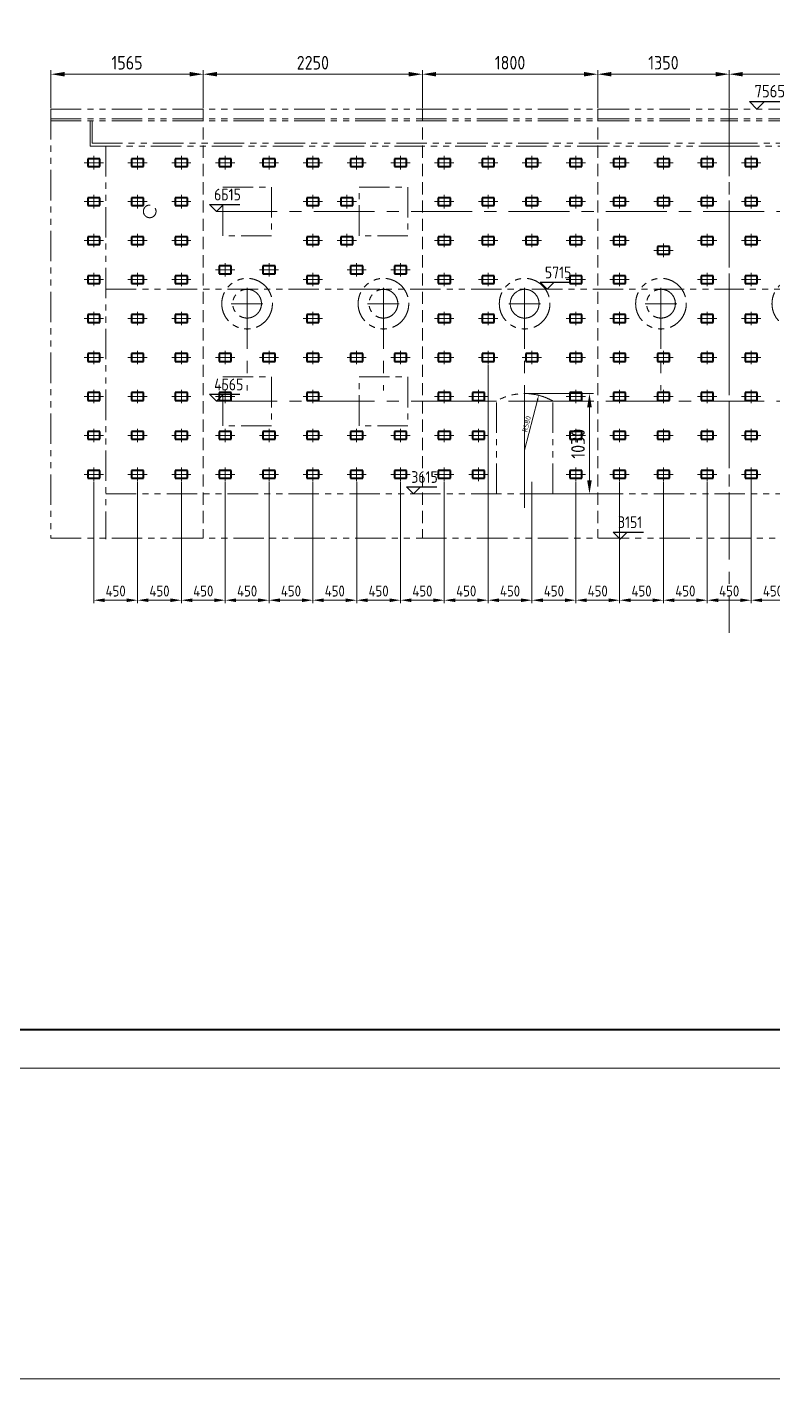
# Model space of a CAD drawing. Header units: millimetres. Extents: x 52110 to 400893, y -153728 to 31997.
# Drawn here: x 252657 to 260317, y -58572 to -44693 of the extents above; entities that cross this region are included whole.
import ezdxf

# ---------------------------------------------------------------- set-up
doc = ezdxf.new("R2010")
doc.units = ezdxf.units.MM
doc.header["$LTSCALE"] = 500
for name, pattern in [('CENTER', [2, 1.25, -0.25, 0.25, -0.25]), ('DASHED2', [0.375, 0.25, -0.125]), ('PHANTOM2', [1.25, 0.625, -0.125, 0.125, -0.125, 0.125, -0.125])]:
    doc.linetypes.add(name, pattern=pattern)
for name, color, linetype, lineweight in [('2D', 4, 'PHANTOM2', 20), ('BIAOZHU', 3, 'Continuous', 25), ('SHI', 7, 'Continuous', 40), ('WEN', 3, 'Continuous', 20), ('XI', 2, 'Continuous', 20), ('XU', 6, 'DASHED2', 20), ('ZHONG', 1, 'CENTER', 20)]:
    doc.layers.add(name, color=color, linetype=linetype, lineweight=lineweight)
doc.styles.add('GB', font='gbenor.shx', dxfattribs={"bigfont": 'gbcbig.shx'})
doc.dimstyles.new('ISO-25$0', dxfattribs={"dimscale": 40, "dimtxt": 3.5, "dimasz": 3.5, "dimexe": 1, "dimexo": 0.2, "dimgap": 1.2, "dimtad": 1, "dimtoh": 1, "dimdec": 1, "dimzin": 9, "dimdsep": 46, "dimtxsty": 'GB', "dimcen": 0, "dimclrd": 3, "dimclre": 3, "dimclrt": 256, "dimadec": 0, "dimazin": 2, "dimtfac": 1, "dimtdec": 1, "dimtix": 1, "dimtmove": 0, "dimatfit": 3, "dimldrblk": 'DOTSMALL', "dimfxl": 0, "dimlwd": -1, "dimlwe": 20, "dimarcsym": 0})
doc.dimstyles.new('ISO-25$4', dxfattribs={"dimscale": 15, "dimtxt": 3.5, "dimasz": 3.5, "dimexe": 1.8, "dimexo": 1.25, "dimgap": 1.3, "dimtad": 1, "dimtoh": 1, "dimdsep": 46, "dimtxsty": 'GB', "dimcen": 0, "dimclrd": 3, "dimclre": 3, "dimclrt": 256, "dimazin": 0, "dimtfac": 1, "dimtix": 1, "dimtmove": 0, "dimatfit": 2, "dimldrblk": 'DOTSMALL', "dimfxl": 0, "dimlwd": 20, "dimlwe": 20, "dimarcsym": 0})

# ---------------------------------------------------------------- blocks, each defined once
blk = doc.blocks.new('正标高')
at = {"layer": 'BIAOZHU'}
for p, q in [((-2.4, 2.4), (8, 2.4)), ((-2.4, 2.4), (0, 0)), ((2.4, 2.4), (0, 0))]:
    blk.add_line(p, q, dxfattribs=at)
at = {"layer": 'BIAOZHU', "style": 'GB', "flags": 10}
blk.add_attdef('+', (-3.12, 3.76), '', height=4, dxfattribs=at)
at = {"layer": 'BIAOZHU', "style": 'GB'}
blk.add_attdef('1000', (-0.7624, 3.76), '', height=4, dxfattribs=at)
blk = doc.blocks.new('A$C0CDA23A7')
at = {"layer": '2D'}
for radius in [260, 148]:
    blk.add_circle((260, 260), radius, dxfattribs=at)
blk = doc.blocks.new('*D1078')
at = {"layer": 'Defpoints', "color": 0}
for p in [(5009, 2440), (4865, 1878)]:
    blk.add_point(p, dxfattribs=at)
at = {"layer": 'WEN', "color": 3, "linetype": 'ByBlock', "lineweight": 20}
blk.add_line((4865, 1878), (4996, 2389), dxfattribs=at)
at = {"layer": 'WEN', "color": 3}
blk.add_solid([(4988, 2391), (5005, 2387), (5009, 2440)], dxfattribs=at)
at = {"layer": 'WEN', "insert": (4886, 2145), "char_height": 52.5, "attachment_point": 5, "rotation": 75.606, "style": 'GB'}
blk.add_mtext('R580', dxfattribs=at)
blk = doc.blocks.new('_DotSmall')
at = {"color": 0, "linetype": 'ByBlock', "const_width": 0.5}
blk.add_lwpolyline([(-0.0625, 0, 1), (0.0625, 0, 1)], format="xyb", close=True, dxfattribs=at)
blk = doc.blocks.new('*D1079')
at = {"layer": 'Defpoints', "color": 0}
for p in [(4865, 2458), (4865, 1428), (5531, 1428)]:
    blk.add_point(p, dxfattribs=at)
at = {"layer": 'WEN', "color": 3, "linetype": 'ByBlock', "lineweight": 20}
for p, q in [((4873, 2458), (5571, 2458)), ((4873, 1428), (5571, 1428))]:
    blk.add_line(p, q, dxfattribs=at)
at = {"layer": 'WEN', "color": 3, "linetype": 'ByBlock'}
blk.add_line((5531, 2318), (5531, 1568), dxfattribs=at)
at = {"layer": 'WEN', "color": 3}
for points in [[(5507, 2318), (5554, 2318), (5531, 2458)], [(5507, 1568), (5554, 1568), (5531, 1428)]]:
    blk.add_solid(points, dxfattribs=at)
at = {"layer": 'WEN', "insert": (5413, 1943), "char_height": 140, "attachment_point": 5, "rotation": 90, "style": 'GB'}
blk.add_mtext('1030', dxfattribs=at)
blk = doc.blocks.new('A$C211F6658')
at = {"layer": 'SHI'}
for p, q in [((-62, 40), (-62, -40)), ((62, 40), (-62, 40)), ((62, -40), (62, 40)), ((-62, -40), (62, -40))]:
    blk.add_line(p, q, dxfattribs=at)
at = {"layer": 'ZHONG'}
for p, q in [((-99, 0), (99, 0)), ((0, 69), (0, -69))]:
    blk.add_line(p, q, dxfattribs=at)
blk = doc.blocks.new('*D838')
at = {"layer": 'Defpoints', "color": 0}
for p in [(253342, -49355), (253792, -49355), (253792, -50577)]:
    blk.add_point(p, dxfattribs=at)
at = {"layer": 'WEN', "color": 3, "linetype": 'ByBlock', "lineweight": 20}
for p, q in [((253342, -49361), (253342, -50609)), ((253792, -49361), (253792, -50609))]:
    blk.add_line(p, q, dxfattribs=at)
at = {"layer": 'WEN', "color": 3, "linetype": 'ByBlock'}
blk.add_line((253454, -50577), (253680, -50577), dxfattribs=at)
at = {"layer": 'WEN', "color": 3}
for points in [[(253454, -50559), (253454, -50596), (253342, -50577)], [(253680, -50559), (253680, -50596), (253792, -50577)]]:
    blk.add_solid(points, dxfattribs=at)
at = {"layer": 'WEN', "insert": (253567, -50483), "char_height": 112, "attachment_point": 5, "style": 'GB'}
blk.add_mtext('450', dxfattribs=at)
blk = doc.blocks.new('*D839')
at = {"layer": 'Defpoints', "color": 0}
for p in [(253792, -49355), (254242, -49355), (254242, -50577)]:
    blk.add_point(p, dxfattribs=at)
at = {"layer": 'WEN', "color": 3, "linetype": 'ByBlock', "lineweight": 20}
for p, q in [((253792, -49361), (253792, -50609)), ((254242, -49361), (254242, -50609))]:
    blk.add_line(p, q, dxfattribs=at)
at = {"layer": 'WEN', "color": 3, "linetype": 'ByBlock'}
blk.add_line((253904, -50577), (254130, -50577), dxfattribs=at)
at = {"layer": 'WEN', "color": 3}
for points in [[(253904, -50559), (253904, -50596), (253792, -50577)], [(254130, -50559), (254130, -50596), (254242, -50577)]]:
    blk.add_solid(points, dxfattribs=at)
at = {"layer": 'WEN', "insert": (254017, -50483), "char_height": 112, "attachment_point": 5, "style": 'GB'}
blk.add_mtext('450', dxfattribs=at)
blk = doc.blocks.new('*D840')
at = {"layer": 'Defpoints', "color": 0}
for p in [(254242, -49355), (254692, -49355), (254692, -50577)]:
    blk.add_point(p, dxfattribs=at)
at = {"layer": 'WEN', "color": 3, "linetype": 'ByBlock', "lineweight": 20}
for p, q in [((254242, -49361), (254242, -50609)), ((254692, -49361), (254692, -50609))]:
    blk.add_line(p, q, dxfattribs=at)
at = {"layer": 'WEN', "color": 3, "linetype": 'ByBlock'}
blk.add_line((254354, -50577), (254580, -50577), dxfattribs=at)
at = {"layer": 'WEN', "color": 3}
for points in [[(254354, -50559), (254354, -50596), (254242, -50577)], [(254580, -50559), (254580, -50596), (254692, -50577)]]:
    blk.add_solid(points, dxfattribs=at)
at = {"layer": 'WEN', "insert": (254467, -50483), "char_height": 112, "attachment_point": 5, "style": 'GB'}
blk.add_mtext('450', dxfattribs=at)
blk = doc.blocks.new('*D841')
at = {"layer": 'Defpoints', "color": 0}
for p in [(254692, -49355), (255142, -49355), (255142, -50577)]:
    blk.add_point(p, dxfattribs=at)
at = {"layer": 'WEN', "color": 3, "linetype": 'ByBlock', "lineweight": 20}
for p, q in [((254692, -49361), (254692, -50609)), ((255142, -49361), (255142, -50609))]:
    blk.add_line(p, q, dxfattribs=at)
at = {"layer": 'WEN', "color": 3, "linetype": 'ByBlock'}
blk.add_line((254804, -50577), (255030, -50577), dxfattribs=at)
at = {"layer": 'WEN', "color": 3}
for points in [[(254804, -50559), (254804, -50596), (254692, -50577)], [(255030, -50559), (255030, -50596), (255142, -50577)]]:
    blk.add_solid(points, dxfattribs=at)
at = {"layer": 'WEN', "insert": (254917, -50483), "char_height": 112, "attachment_point": 5, "style": 'GB'}
blk.add_mtext('450', dxfattribs=at)
blk = doc.blocks.new('*D842')
at = {"layer": 'Defpoints', "color": 0}
for p in [(255142, -49355), (255592, -49355), (255592, -50577)]:
    blk.add_point(p, dxfattribs=at)
at = {"layer": 'WEN', "color": 3, "linetype": 'ByBlock', "lineweight": 20}
for p, q in [((255142, -49361), (255142, -50609)), ((255592, -49361), (255592, -50609))]:
    blk.add_line(p, q, dxfattribs=at)
at = {"layer": 'WEN', "color": 3, "linetype": 'ByBlock'}
blk.add_line((255254, -50577), (255480, -50577), dxfattribs=at)
at = {"layer": 'WEN', "color": 3}
for points in [[(255254, -50559), (255254, -50596), (255142, -50577)], [(255480, -50559), (255480, -50596), (255592, -50577)]]:
    blk.add_solid(points, dxfattribs=at)
at = {"layer": 'WEN', "insert": (255367, -50483), "char_height": 112, "attachment_point": 5, "style": 'GB'}
blk.add_mtext('450', dxfattribs=at)
blk = doc.blocks.new('*D843')
at = {"layer": 'Defpoints', "color": 0}
for p in [(255592, -49355), (256042, -49355), (256042, -50577)]:
    blk.add_point(p, dxfattribs=at)
at = {"layer": 'WEN', "color": 3, "linetype": 'ByBlock', "lineweight": 20}
for p, q in [((255592, -49361), (255592, -50609)), ((256042, -49361), (256042, -50609))]:
    blk.add_line(p, q, dxfattribs=at)
at = {"layer": 'WEN', "color": 3, "linetype": 'ByBlock'}
blk.add_line((255704, -50577), (255930, -50577), dxfattribs=at)
at = {"layer": 'WEN', "color": 3}
for points in [[(255704, -50559), (255704, -50596), (255592, -50577)], [(255930, -50559), (255930, -50596), (256042, -50577)]]:
    blk.add_solid(points, dxfattribs=at)
at = {"layer": 'WEN', "insert": (255817, -50483), "char_height": 112, "attachment_point": 5, "style": 'GB'}
blk.add_mtext('450', dxfattribs=at)
blk = doc.blocks.new('*D844')
at = {"layer": 'Defpoints', "color": 0}
for p in [(256042, -49355), (256492, -49355), (256492, -50577)]:
    blk.add_point(p, dxfattribs=at)
at = {"layer": 'WEN', "color": 3, "linetype": 'ByBlock', "lineweight": 20}
for p, q in [((256042, -49361), (256042, -50609)), ((256492, -49361), (256492, -50609))]:
    blk.add_line(p, q, dxfattribs=at)
at = {"layer": 'WEN', "color": 3, "linetype": 'ByBlock'}
blk.add_line((256154, -50577), (256380, -50577), dxfattribs=at)
at = {"layer": 'WEN', "color": 3}
for points in [[(256154, -50559), (256154, -50596), (256042, -50577)], [(256380, -50559), (256380, -50596), (256492, -50577)]]:
    blk.add_solid(points, dxfattribs=at)
at = {"layer": 'WEN', "insert": (256267, -50483), "char_height": 112, "attachment_point": 5, "style": 'GB'}
blk.add_mtext('450', dxfattribs=at)
blk = doc.blocks.new('*D845')
at = {"layer": 'Defpoints', "color": 0}
for p in [(256492, -49355), (256942, -49355), (256942, -50577)]:
    blk.add_point(p, dxfattribs=at)
at = {"layer": 'WEN', "color": 3, "linetype": 'ByBlock', "lineweight": 20}
for p, q in [((256492, -49361), (256492, -50609)), ((256942, -49361), (256942, -50609))]:
    blk.add_line(p, q, dxfattribs=at)
at = {"layer": 'WEN', "color": 3, "linetype": 'ByBlock'}
blk.add_line((256604, -50577), (256830, -50577), dxfattribs=at)
at = {"layer": 'WEN', "color": 3}
for points in [[(256604, -50559), (256604, -50596), (256492, -50577)], [(256830, -50559), (256830, -50596), (256942, -50577)]]:
    blk.add_solid(points, dxfattribs=at)
at = {"layer": 'WEN', "insert": (256717, -50483), "char_height": 112, "attachment_point": 5, "style": 'GB'}
blk.add_mtext('450', dxfattribs=at)
blk = doc.blocks.new('*D846')
at = {"layer": 'Defpoints', "color": 0}
for p in [(257392, -48155), (256942, -49355), (257392, -50577)]:
    blk.add_point(p, dxfattribs=at)
at = {"layer": 'WEN', "color": 3, "linetype": 'ByBlock', "lineweight": 20}
for p, q in [((257392, -48161), (257392, -50609)), ((256942, -49361), (256942, -50609))]:
    blk.add_line(p, q, dxfattribs=at)
at = {"layer": 'WEN', "color": 3, "linetype": 'ByBlock'}
blk.add_line((257054, -50577), (257280, -50577), dxfattribs=at)
at = {"layer": 'WEN', "color": 3}
for points in [[(257054, -50559), (257054, -50596), (256942, -50577)], [(257280, -50559), (257280, -50596), (257392, -50577)]]:
    blk.add_solid(points, dxfattribs=at)
at = {"layer": 'WEN', "insert": (257167, -50483), "char_height": 112, "attachment_point": 5, "style": 'GB'}
blk.add_mtext('450', dxfattribs=at)
blk = doc.blocks.new('*D847')
at = {"layer": 'Defpoints', "color": 0}
for p in [(257392, -48155), (257842, -49355), (257842, -50577)]:
    blk.add_point(p, dxfattribs=at)
at = {"layer": 'WEN', "color": 3, "linetype": 'ByBlock', "lineweight": 20}
for p, q in [((257392, -48161), (257392, -50609)), ((257842, -49361), (257842, -50609))]:
    blk.add_line(p, q, dxfattribs=at)
at = {"layer": 'WEN', "color": 3, "linetype": 'ByBlock'}
blk.add_line((257504, -50577), (257730, -50577), dxfattribs=at)
at = {"layer": 'WEN', "color": 3}
for points in [[(257504, -50559), (257504, -50596), (257392, -50577)], [(257730, -50559), (257730, -50596), (257842, -50577)]]:
    blk.add_solid(points, dxfattribs=at)
at = {"layer": 'WEN', "insert": (257617, -50483), "char_height": 112, "attachment_point": 5, "style": 'GB'}
blk.add_mtext('450', dxfattribs=at)
blk = doc.blocks.new('*D848')
at = {"layer": 'Defpoints', "color": 0}
for p in [(257842, -49355), (258292, -49355), (258292, -50577)]:
    blk.add_point(p, dxfattribs=at)
at = {"layer": 'WEN', "color": 3, "linetype": 'ByBlock', "lineweight": 20}
for p, q in [((257842, -49361), (257842, -50609)), ((258292, -49361), (258292, -50609))]:
    blk.add_line(p, q, dxfattribs=at)
at = {"layer": 'WEN', "color": 3, "linetype": 'ByBlock'}
blk.add_line((257954, -50577), (258180, -50577), dxfattribs=at)
at = {"layer": 'WEN', "color": 3}
for points in [[(257954, -50559), (257954, -50596), (257842, -50577)], [(258180, -50559), (258180, -50596), (258292, -50577)]]:
    blk.add_solid(points, dxfattribs=at)
at = {"layer": 'WEN', "insert": (258067, -50483), "char_height": 112, "attachment_point": 5, "style": 'GB'}
blk.add_mtext('450', dxfattribs=at)
blk = doc.blocks.new('*D849')
at = {"layer": 'Defpoints', "color": 0}
for p in [(258292, -49355), (258742, -49355), (258742, -50577)]:
    blk.add_point(p, dxfattribs=at)
at = {"layer": 'WEN', "color": 3, "linetype": 'ByBlock', "lineweight": 20}
for p, q in [((258292, -49361), (258292, -50609)), ((258742, -49361), (258742, -50609))]:
    blk.add_line(p, q, dxfattribs=at)
at = {"layer": 'WEN', "color": 3, "linetype": 'ByBlock'}
blk.add_line((258404, -50577), (258630, -50577), dxfattribs=at)
at = {"layer": 'WEN', "color": 3}
for points in [[(258404, -50559), (258404, -50596), (258292, -50577)], [(258630, -50559), (258630, -50596), (258742, -50577)]]:
    blk.add_solid(points, dxfattribs=at)
at = {"layer": 'WEN', "insert": (258517, -50483), "char_height": 112, "attachment_point": 5, "style": 'GB'}
blk.add_mtext('450', dxfattribs=at)
blk = doc.blocks.new('*D850')
at = {"layer": 'Defpoints', "color": 0}
for p in [(258742, -49355), (259192, -49355), (259192, -50577)]:
    blk.add_point(p, dxfattribs=at)
at = {"layer": 'WEN', "color": 3, "linetype": 'ByBlock', "lineweight": 20}
for p, q in [((258742, -49361), (258742, -50609)), ((259192, -49361), (259192, -50609))]:
    blk.add_line(p, q, dxfattribs=at)
at = {"layer": 'WEN', "color": 3, "linetype": 'ByBlock'}
blk.add_line((258854, -50577), (259080, -50577), dxfattribs=at)
at = {"layer": 'WEN', "color": 3}
for points in [[(258854, -50559), (258854, -50596), (258742, -50577)], [(259080, -50559), (259080, -50596), (259192, -50577)]]:
    blk.add_solid(points, dxfattribs=at)
at = {"layer": 'WEN', "insert": (258967, -50483), "char_height": 112, "attachment_point": 5, "style": 'GB'}
blk.add_mtext('450', dxfattribs=at)
blk = doc.blocks.new('*D851')
at = {"layer": 'Defpoints', "color": 0}
for p in [(259192, -49355), (259642, -49355), (259642, -50577)]:
    blk.add_point(p, dxfattribs=at)
at = {"layer": 'WEN', "color": 3, "linetype": 'ByBlock', "lineweight": 20}
for p, q in [((259192, -49361), (259192, -50609)), ((259642, -49361), (259642, -50609))]:
    blk.add_line(p, q, dxfattribs=at)
at = {"layer": 'WEN', "color": 3, "linetype": 'ByBlock'}
blk.add_line((259304, -50577), (259530, -50577), dxfattribs=at)
at = {"layer": 'WEN', "color": 3}
for points in [[(259304, -50559), (259304, -50596), (259192, -50577)], [(259530, -50559), (259530, -50596), (259642, -50577)]]:
    blk.add_solid(points, dxfattribs=at)
at = {"layer": 'WEN', "insert": (259417, -50483), "char_height": 112, "attachment_point": 5, "style": 'GB'}
blk.add_mtext('450', dxfattribs=at)
blk = doc.blocks.new('*D852')
at = {"layer": 'Defpoints', "color": 0}
for p in [(259642, -49355), (260092, -49325), (260092, -50577)]:
    blk.add_point(p, dxfattribs=at)
at = {"layer": 'WEN', "color": 3, "linetype": 'ByBlock', "lineweight": 20}
for p, q in [((259642, -49361), (259642, -50609)), ((260092, -49332), (260092, -50609))]:
    blk.add_line(p, q, dxfattribs=at)
at = {"layer": 'WEN', "color": 3, "linetype": 'ByBlock'}
blk.add_line((259754, -50577), (259980, -50577), dxfattribs=at)
at = {"layer": 'WEN', "color": 3}
for points in [[(259754, -50559), (259754, -50596), (259642, -50577)], [(259980, -50559), (259980, -50596), (260092, -50577)]]:
    blk.add_solid(points, dxfattribs=at)
at = {"layer": 'WEN', "insert": (259867, -50483), "char_height": 112, "attachment_point": 5, "style": 'GB'}
blk.add_mtext('450', dxfattribs=at)
blk = doc.blocks.new('*D853')
at = {"layer": 'Defpoints', "color": 0}
for p in [(260092, -49325), (260542, -49355), (260542, -50577)]:
    blk.add_point(p, dxfattribs=at)
at = {"layer": 'WEN', "color": 3, "linetype": 'ByBlock', "lineweight": 20}
for p, q in [((260092, -49332), (260092, -50609)), ((260542, -49361), (260542, -50609))]:
    blk.add_line(p, q, dxfattribs=at)
at = {"layer": 'WEN', "color": 3, "linetype": 'ByBlock'}
blk.add_line((260204, -50577), (260430, -50577), dxfattribs=at)
at = {"layer": 'WEN', "color": 3}
for points in [[(260204, -50559), (260204, -50596), (260092, -50577)], [(260430, -50559), (260430, -50596), (260542, -50577)]]:
    blk.add_solid(points, dxfattribs=at)
at = {"layer": 'WEN', "insert": (260317, -50483), "char_height": 112, "attachment_point": 5, "style": 'GB'}
blk.add_mtext('450', dxfattribs=at)
blk = doc.blocks.new('*D925')
at = {"layer": 'Defpoints', "color": 0}
for p in [(254467, -45177), (252902, -45535), (254467, -45535)]:
    blk.add_point(p, dxfattribs=at)
at = {"layer": 'WEN', "color": 3, "linetype": 'ByBlock', "lineweight": 20}
for p, q in [((252902, -45527), (252902, -45137)), ((254467, -45527), (254467, -45137))]:
    blk.add_line(p, q, dxfattribs=at)
at = {"layer": 'WEN', "color": 3, "linetype": 'ByBlock'}
blk.add_line((253042, -45177), (254327, -45177), dxfattribs=at)
at = {"layer": 'WEN', "color": 3}
for points in [[(253042, -45154), (253042, -45200), (252902, -45177)], [(254327, -45154), (254327, -45200), (254467, -45177)]]:
    blk.add_solid(points, dxfattribs=at)
at = {"layer": 'WEN', "insert": (253684, -45059), "char_height": 140, "attachment_point": 5, "style": 'GB'}
blk.add_mtext('1565', dxfattribs=at)
blk = doc.blocks.new('*D926')
at = {"layer": 'Defpoints', "color": 0}
for p in [(256717, -45177), (254467, -45535), (256717, -45535)]:
    blk.add_point(p, dxfattribs=at)
at = {"layer": 'WEN', "color": 3, "linetype": 'ByBlock', "lineweight": 20}
for p, q in [((254467, -45527), (254467, -45137)), ((256717, -45527), (256717, -45137))]:
    blk.add_line(p, q, dxfattribs=at)
at = {"layer": 'WEN', "color": 3, "linetype": 'ByBlock'}
blk.add_line((254607, -45177), (256577, -45177), dxfattribs=at)
at = {"layer": 'WEN', "color": 3}
for points in [[(254607, -45154), (254607, -45200), (254467, -45177)], [(256577, -45154), (256577, -45200), (256717, -45177)]]:
    blk.add_solid(points, dxfattribs=at)
at = {"layer": 'WEN', "insert": (255592, -45059), "char_height": 140, "attachment_point": 5, "style": 'GB'}
blk.add_mtext('2250', dxfattribs=at)
blk = doc.blocks.new('*D927')
at = {"layer": 'Defpoints', "color": 0}
for p in [(258517, -45177), (256717, -45535), (258517, -45535)]:
    blk.add_point(p, dxfattribs=at)
at = {"layer": 'WEN', "color": 3, "linetype": 'ByBlock', "lineweight": 20}
for p, q in [((256717, -45527), (256717, -45137)), ((258517, -45527), (258517, -45137))]:
    blk.add_line(p, q, dxfattribs=at)
at = {"layer": 'WEN', "color": 3, "linetype": 'ByBlock'}
blk.add_line((256857, -45177), (258377, -45177), dxfattribs=at)
at = {"layer": 'WEN', "color": 3}
for points in [[(256857, -45154), (256857, -45200), (256717, -45177)], [(258377, -45154), (258377, -45200), (258517, -45177)]]:
    blk.add_solid(points, dxfattribs=at)
at = {"layer": 'WEN', "insert": (257617, -45059), "char_height": 140, "attachment_point": 5, "style": 'GB'}
blk.add_mtext('1800', dxfattribs=at)
blk = doc.blocks.new('*D928')
at = {"layer": 'Defpoints', "color": 0}
for p in [(259867, -45177), (258517, -45535), (259867, -45535)]:
    blk.add_point(p, dxfattribs=at)
at = {"layer": 'WEN', "color": 3, "linetype": 'ByBlock', "lineweight": 20}
for p, q in [((258517, -45527), (258517, -45137)), ((259867, -45527), (259867, -45137))]:
    blk.add_line(p, q, dxfattribs=at)
at = {"layer": 'WEN', "color": 3, "linetype": 'ByBlock'}
blk.add_line((258657, -45177), (259727, -45177), dxfattribs=at)
at = {"layer": 'WEN', "color": 3}
for points in [[(258657, -45154), (258657, -45200), (258517, -45177)], [(259727, -45154), (259727, -45200), (259867, -45177)]]:
    blk.add_solid(points, dxfattribs=at)
at = {"layer": 'WEN', "insert": (259192, -45059), "char_height": 140, "attachment_point": 5, "style": 'GB'}
blk.add_mtext('1350', dxfattribs=at)
blk = doc.blocks.new('*D929')
at = {"layer": 'Defpoints', "color": 0}
for p in [(261217, -45177), (259867, -45535), (261217, -45535)]:
    blk.add_point(p, dxfattribs=at)
at = {"layer": 'WEN', "color": 3, "linetype": 'ByBlock', "lineweight": 20}
for p, q in [((259867, -45527), (259867, -45137)), ((261217, -45527), (261217, -45137))]:
    blk.add_line(p, q, dxfattribs=at)
at = {"layer": 'WEN', "color": 3, "linetype": 'ByBlock'}
blk.add_line((260007, -45177), (261077, -45177), dxfattribs=at)
at = {"layer": 'WEN', "color": 3}
for points in [[(260007, -45154), (260007, -45200), (259867, -45177)], [(261077, -45154), (261077, -45200), (261217, -45177)]]:
    blk.add_solid(points, dxfattribs=at)
at = {"layer": 'WEN', "insert": (260542, -45059), "char_height": 140, "attachment_point": 5, "style": 'GB'}
blk.add_mtext('1350', dxfattribs=at)
blk = doc.blocks.new('A$C3BAC1D34')
at = {"layer": '2D'}
for p, q in [((0, 5378.115), (6965, 5378.115)), ((0, 5378.115), (0, 972.115)), ((0, 5278.115), (6965, 5278.115)), ((13930, 5378.115), (6965, 5378.115)), ((13930, 5278.115), (6965, 5278.115)), ((13930, 5378.115), (13930, 972.115)), ((0, 5258.115), (6965, 5258.115)), ((403, 4998.115), (403, 5258.115)), ((423, 5028.115), (423, 5258.115)), ((13930, 5258.115), (6965, 5258.115)), ((13507, 5028.115), (13507, 5258.115)), ((13527, 4998.115), (13527, 5258.115)), ((403, 4998.115), (6965, 4998.115)), ((423, 5028.115), (6965, 5028.115)), ((565, 4998.115), (565, 964.108)), ((13507, 5028.115), (6965, 5028.115)), ((13527, 4998.115), (6965, 4998.115)), ((13365, 4998.115), (13365, 964.108)), ((565, 3528.115), (6965, 3528.115)), ((13365, 3528.115), (6965, 3528.115)), ((4575, 1428.115), (4575, 2380.41)), ((5155, 1428.115), (5155, 2380.41)), ((8775, 1428.115), (8775, 2380.41)), ((9355, 1428.115), (9355, 2380.41)), ((565, 1428.115), (13365, 1428.115)), ((0, 972.115), (13930, 972.115))]:
    blk.add_line(p, q, dxfattribs=at)
for points in [[(1765, 4578.122), (2265, 4578.122), (2265, 4078.122), (1765, 4078.122)], [(3165, 4578.122), (3665, 4578.122), (3665, 4078.122), (3165, 4078.122)], [(10165, 4578.122), (10665, 4578.122), (10665, 4078.122), (10165, 4078.122)], [(11515, 4578.122), (12015, 4578.122), (12015, 4078.122), (11515, 4078.122)], [(1765, 2628.122), (2265, 2628.122), (2265, 2128.122), (1765, 2128.122)], [(3165, 2628.122), (3665, 2628.122), (3665, 2128.122), (3165, 2128.122)], [(10165, 2628.122), (10665, 2628.122), (10665, 2128.122), (10165, 2128.122)], [(11515, 2628.122), (12015, 2628.122), (12015, 2128.122), (11515, 2128.122)]]:
    blk.add_lwpolyline(points, close=True, dxfattribs=at)
for centre, radius in [((1015, 4328.122), 65), ((2015, 3380.545), 260), ((2015, 3380.545), 147.576), ((3415, 3380.539), 147.576), ((6265, 3380.539), 147.576)]:
    blk.add_circle(centre, radius, dxfattribs=at)
for centre in [(4865, 1878.115), (9065, 1878.115)]:
    blk.add_arc(centre, 580, 60, 120, dxfattribs=at)
at = {"layer": 'WEN'}
for centre, radius in [((12915, 4328.122), 65), ((4865, 3380.539), 147.576), ((7665, 3380.539), 147.576), ((9065, 3380.539), 147.576), ((10415, 3380.539), 147.576), ((11765, 3380.539), 147.576), ((13115, 3380.539), 147.576)]:
    blk.add_circle(centre, radius, dxfattribs=at)
at = {"layer": 'ZHONG', "linetype": 'CENTER'}
for p, q in [((6965, 5378.115), (6965, 0)), ((1699.567, 4328.122), (13180.887, 4328.122)), ((2015, 3542.879), (2015, 2490.657)), ((3415, 3542.879), (3415, 2490.657)), ((3415, 3542.873), (3415, 3218.205)), ((4865, 3542.879), (4865, 1428.115)), ((4865, 3542.873), (4865, 3218.205)), ((6265, 3542.873), (6265, 3218.205)), ((6265, 3542.873), (6265, 2490.651)), ((7665, 3542.879), (7665, 2490.657)), ((7665, 3542.873), (7665, 3218.205)), ((9065, 3542.879), (9065, 1428.115)), ((9065, 3542.873), (9065, 3218.205)), ((10415, 3542.879), (10415, 2490.657)), ((10415, 3542.873), (10415, 3218.205)), ((11765, 3542.873), (11765, 3218.205)), ((11765, 3542.873), (11765, 2490.651)), ((13115, 3542.873), (13115, 3218.205)), ((13115, 3542.873), (13115, 2490.651)), ((2177.334, 3380.545), (1852.666, 3380.545)), ((3577.334, 3380.539), (3252.666, 3380.539)), ((5027.334, 3380.539), (4702.666, 3380.539)), ((6427.334, 3380.539), (6102.666, 3380.539)), ((7827.334, 3380.539), (7502.666, 3380.539)), ((9227.334, 3380.539), (8902.666, 3380.539)), ((10577.334, 3380.539), (10252.666, 3380.539)), ((11927.334, 3380.539), (11602.666, 3380.539)), ((13277.334, 3380.539), (12952.666, 3380.539)), ((1699.567, 2378.122), (13180.887, 2378.122))]:
    blk.add_line(p, q, dxfattribs=at)
at = {"layer": 'ZHONG', "color": 1, "ltscale": 0.5}
for p, q in [((13365, 4328.122), (14185, 4328.122)), ((13365, 2318.122), (14185, 2318.122))]:
    blk.add_line(p, q, dxfattribs=at)
at = {"layer": 'ZHONG', "ltscale": 2}
for p, q in [((4865, 1285.492), (4865, 2500.917)), ((9065, 1285.492), (9065, 2500.917))]:
    blk.add_line(p, q, dxfattribs=at)
at = {"layer": '2D'}
for p in [(3155, 3120.539), (6005, 3120.539)]:
    blk.add_blockref('A$C0CDA23A7', p, dxfattribs=at)
at = {"layer": 'SHI'}
ref = blk.add_blockref('正标高', (1699.567, 4328.122), dxfattribs=dict(at, xscale=30, yscale=30, zscale=30))
ref.add_attrib('1000', '6515', (1676.695, 4440.922), dxfattribs={"layer": 'BIAOZHU', "height": 120, "style": 'GB'})
ref = blk.add_blockref('正标高', (5095.908, 3528.122), dxfattribs=dict(at, xscale=30, yscale=30, zscale=30))
ref.add_attrib('1000', '5715', (5073.036, 3640.922), dxfattribs={"layer": 'BIAOZHU', "height": 120, "style": 'GB'})
ref = blk.add_blockref('正标高', (1699.567, 2378.122), dxfattribs=dict(at, xscale=30, yscale=30, zscale=30))
ref.add_attrib('1000', '4565', (1676.695, 2490.922), dxfattribs={"layer": 'BIAOZHU', "height": 120, "style": 'GB'})
ref = blk.add_blockref('正标高', (3724.444, 1428.115), dxfattribs=dict(at, xscale=30, yscale=30, zscale=30))
ref.add_attrib('1000', '3615', (3701.572, 1540.915), dxfattribs={"layer": 'BIAOZHU', "height": 120, "style": 'GB'})
ref = blk.add_blockref('正标高', (5846.741, 964.108), dxfattribs=dict(at, xscale=30, yscale=30, zscale=30))
ref.add_attrib('1000', '3151', (5823.869, 1076.908), dxfattribs={"layer": 'BIAOZHU', "height": 120, "style": 'GB'})
at = {"layer": 'WEN'}
ref = blk.add_blockref('正标高', (7249.986, 5378.115), dxfattribs=dict(at, xscale=32, yscale=32, zscale=32))
ref.add_attrib('1000', '7565', (7225.589, 5498.435), dxfattribs={"layer": 'BIAOZHU', "height": 128, "style": 'GB'})
for p in [(4605, 3120.539), (7405, 3120.539), (8805, 3120.539), (10155, 3120.539), (11505, 3120.539), (12855, 3120.539)]:
    blk.add_blockref('A$C0CDA23A7', p, dxfattribs=at)
dim = blk.add_radius_dim(center=(4865, 1878.115), mpoint=(5009.181, 2439.908), dimstyle='ISO-25$4', override={"dimatfit": 0, "dimfxl": 1.25}, dxfattribs=at)
dim.commit()
dim.dimension.update_dxf_attribs({"geometry": '*D1078', "text_midpoint": (4886.251, 2144.959)})
dim = blk.add_linear_dim(base=(5530.745, 1428.115), p1=(4865, 2458.115), p2=(4865, 1428.115), angle=90, dimstyle='ISO-25$0', override={"dimatfit": 0, "dimfxl": 1.25}, dxfattribs=at)
dim.commit()
dim.dimension.update_dxf_attribs({"geometry": '*D1079', "text_midpoint": (5412.745, 1943.115)})

msp = doc.modelspace()

# ---------------------------------------------------------------- linework, layer by layer
at = {"layer": 'SHI'}
msp.add_lwpolyline([(248998.91965, -54982.67373), (281238.91965, -54982.67373), (281238.91965, -32022.67373), (248998.91965, -32022.67373)], close=True, dxfattribs=at)
at = {"layer": 'WEN'}
msp.add_lwpolyline([(152437.52469, 27604.96857), (400892.5669, 27604.96857), (400892.5669, -58572.01068), (152437.52469, -58572.01068)], close=True, dxfattribs=at)
at = {"layer": 'XI'}
msp.add_lwpolyline([(247998.91965, -55382.67373), (281638.91965, -55382.67373), (281638.91965, -31622.67373), (247998.91965, -31622.67373)], close=True, dxfattribs=at)
at = {"layer": 'XU'}
for p, q in [((254466.641, -45535.25202), (254466.641, -49941.25202)), ((256716.641, -45535.25202), (256716.641, -49941.25202)), ((258516.641, -45535.25202), (258516.641, -49941.25202)), ((259866.641, -45535.25202), (259866.641, -49941.25202))]:
    msp.add_line(p, q, dxfattribs=at)

# ---------------------------------------------------------------- block references
at = {"layer": 'SHI'}
for p in [(253341.641, -46085.25202), (253791.641, -46085.25202), (254241.641, -46085.25202), (254691.641, -46085.25202), (254691.641, -46085.25202), (255141.641, -46085.25202), (255591.641, -46085.25202), (256041.641, -46085.25202), (256041.641, -46085.25202), (256491.641, -46085.25202), (256941.641, -46085.25202), (257391.641, -46085.25202), (257391.641, -46085.25202), (257841.641, -46085.25202), (258291.641, -46085.25202), (258741.641, -46085.25202), (258741.641, -46085.25202), (259191.641, -46085.25202), (259641.641, -46085.25202), (260091.641, -46085.25202), (260091.641, -46085.25202), (253341.641, -46485.25202), (253791.641, -46485.25202), (254241.641, -46485.25202), (255591.641, -46485.25202), (255941.641, -46485.25202), (255941.641, -46485.25202), (256941.641, -46485.25202), (257391.641, -46485.25202), (257391.641, -46485.25202), (257841.641, -46485.25202), (257841.641, -46485.25202), (258291.641, -46485.25202), (258741.641, -46485.25202), (258741.641, -46485.25202), (259191.641, -46485.25202), (259191.641, -46485.25202), (259641.641, -46485.25202), (260091.641, -46485.25202), (260091.641, -46485.25202), (253341.641, -46885.25202), (253791.641, -46885.25202), (254241.641, -46885.25202), (255591.641, -46885.25202), (255941.641, -46885.25202), (255941.641, -46885.25202), (256941.641, -46885.25202), (257391.641, -46885.25202), (257391.641, -46885.25202), (257841.641, -46885.25202), (258291.641, -46885.25202), (258741.641, -46885.25202), (258741.641, -46885.25202), (259641.641, -46885.25202), (260091.641, -46885.25202), (260091.641, -46885.25202), (259191.641, -46985.25202), (254691.641, -47185.25202), (254691.641, -47185.25202), (255141.641, -47185.25202), (256041.641, -47185.25202), (256041.641, -47185.25202), (256491.641, -47185.25202), (253341.641, -47285.25202), (253791.641, -47285.25202), (254241.641, -47285.25202), (255591.641, -47285.25202), (256941.641, -47285.25202), (257391.641, -47285.25202), (257391.641, -47285.25202), (258291.641, -47285.25202), (258741.641, -47285.25202), (258741.641, -47285.25202), (259641.641, -47285.25202), (260091.641, -47285.25202), (260091.641, -47285.25202), (253341.641, -47685.25202), (253791.641, -47685.25202), (254241.641, -47685.25202), (255591.641, -47685.25202), (256941.641, -47685.25202), (257391.641, -47685.25202), (257391.641, -47685.25202), (258291.641, -47685.25202), (258741.641, -47685.25202), (258741.641, -47685.25202), (259641.641, -47685.25202), (260091.641, -47685.25202), (260091.641, -47685.25202), (253341.641, -48085.25202), (253791.641, -48085.25202), (254241.641, -48085.25202), (254691.641, -48085.25202), (254691.641, -48085.25202), (255141.641, -48085.25202), (255591.641, -48085.25202), (256041.641, -48085.25202), (256041.641, -48085.25202), (256491.641, -48085.25202), (256941.641, -48085.25202), (257391.641, -48085.25202), (257391.641, -48085.25202), (257841.641, -48085.25202), (258291.641, -48085.25202), (258741.641, -48085.25202), (258741.641, -48085.25202), (259191.641, -48085.25202), (259641.641, -48085.25202), (260091.641, -48085.25202), (260091.641, -48085.25202), (253341.641, -48485.25202), (253791.641, -48485.25202), (254241.641, -48485.25202), (254691.641, -48485.25202), (255591.641, -48485.25202), (256941.641, -48485.25202), (257291.641, -48485.25202), (257291.641, -48485.25202), (258291.641, -48485.25202), (258741.641, -48485.25202), (258741.641, -48485.25202), (259191.641, -48485.25202), (259641.641, -48485.25202), (260091.641, -48485.25202), (260091.641, -48485.25202), (253341.641, -48885.25202), (253791.641, -48885.25202), (254241.641, -48885.25202), (254691.641, -48885.25202), (254691.641, -48885.25202), (255141.641, -48885.25202), (255591.641, -48885.25202), (256041.641, -48885.25202), (256041.641, -48885.25202), (256491.641, -48885.25202), (256941.641, -48885.25202), (257291.641, -48885.25202), (257291.641, -48885.25202), (258291.641, -48885.25202), (258741.641, -48885.25202), (258741.641, -48885.25202), (259191.641, -48885.25202), (259641.641, -48885.25202), (260091.641, -48885.25202), (260091.641, -48885.25202), (253341.641, -49285.25202), (253791.641, -49285.25202), (254241.641, -49285.25202), (254691.641, -49285.25202), (254691.641, -49285.25202), (255141.641, -49285.25202), (255591.641, -49285.25202), (256041.641, -49285.25202), (256041.641, -49285.25202), (256491.641, -49285.25202), (256941.641, -49285.25202), (257291.641, -49285.25202), (257291.641, -49285.25202), (258291.641, -49285.25202), (258741.641, -49285.25202), (258741.641, -49285.25202), (259191.641, -49285.25202), (259641.641, -49285.25202), (260091.641, -49285.25202), (260091.641, -49285.25202)]:
    msp.add_blockref('A$C211F6658', p, dxfattribs=at)
at = {"layer": 'WEN'}
msp.add_blockref('A$C3BAC1D34', (252901.64119, -50913.36699), dxfattribs=at)

# ---------------------------------------------------------------- dimensions: what is measured, and where the dimension line sits
for base, p1, p2, override, picture, middle in [((254466.641, -45177.06243), (252901.641, -45535.25202), (254466.641, -45535.25202), {"dimatfit": 0, "dimfxl": 1.25}, '*D925', (253684.141, -45059.06243)), ((256716.641, -45177.06243), (254466.641, -45535.25202), (256716.641, -45535.25202), {"dimtmove": 1, "dimatfit": 0, "dimfxl": 1.25}, '*D926', (255591.641, -45059.06243)), ((258516.641, -45177.06243), (256716.641, -45535.25202), (258516.641, -45535.25202), {"dimtmove": 1, "dimatfit": 0, "dimfxl": 1.25}, '*D927', (257616.641, -45059.06243)), ((259866.641, -45177.06243), (258516.641, -45535.25202), (259866.641, -45535.25202), {"dimtmove": 1, "dimatfit": 0, "dimfxl": 1.25}, '*D928', (259191.641, -45059.06243)), ((261216.641, -45177.06243), (259866.641, -45535.25202), (261216.641, -45535.25202), {"dimtmove": 1, "dimatfit": 0, "dimfxl": 1.25}, '*D929', (260541.641, -45059.06243)), ((257391.641, -50577.34874), (256941.641, -49354.74208), (257391.641, -48154.74208), {"dimscale": 32, "dimtmove": 1, "dimatfit": 0, "dimfxl": 1.25}, '*D846', (257166.641, -50482.94874)), ((257841.641, -50577.34874), (257391.641, -48154.74208), (257841.641, -49354.74208), {"dimscale": 32, "dimtmove": 1, "dimatfit": 0, "dimfxl": 1.25}, '*D847', (257616.641, -50482.94874)), ((253791.641, -50577.34874), (253341.641, -49354.74208), (253791.641, -49354.74208), {"dimscale": 32, "dimtmove": 1, "dimatfit": 0, "dimfxl": 1.25}, '*D838', (253566.641, -50482.94874)), ((254241.641, -50577.34874), (253791.641, -49354.74208), (254241.641, -49354.74208), {"dimscale": 32, "dimtmove": 1, "dimatfit": 0, "dimfxl": 1.25}, '*D839', (254016.641, -50482.94874)), ((254691.641, -50577.34874), (254241.641, -49354.74208), (254691.641, -49354.74208), {"dimscale": 32, "dimtmove": 1, "dimatfit": 0, "dimfxl": 1.25}, '*D840', (254466.641, -50482.94874)), ((255141.641, -50577.34874), (254691.641, -49354.74208), (255141.641, -49354.74208), {"dimscale": 32, "dimtmove": 1, "dimatfit": 0, "dimfxl": 1.25}, '*D841', (254916.641, -50482.94874)), ((255591.641, -50577.34874), (255141.641, -49354.74208), (255591.641, -49354.74208), {"dimscale": 32, "dimtmove": 1, "dimatfit": 0, "dimfxl": 1.25}, '*D842', (255366.641, -50482.94874)), ((256041.641, -50577.34874), (255591.641, -49354.74208), (256041.641, -49354.74208), {"dimscale": 32, "dimtmove": 1, "dimatfit": 0, "dimfxl": 1.25}, '*D843', (255816.641, -50482.94874)), ((256491.641, -50577.34874), (256041.641, -49354.74208), (256491.641, -49354.74208), {"dimscale": 32, "dimtmove": 1, "dimatfit": 0, "dimfxl": 1.25}, '*D844', (256266.641, -50482.94874)), ((256941.641, -50577.34874), (256491.641, -49354.74208), (256941.641, -49354.74208), {"dimscale": 32, "dimtmove": 1, "dimatfit": 0, "dimfxl": 1.25}, '*D845', (256716.641, -50482.94874)), ((258291.641, -50577.34874), (257841.641, -49354.74208), (258291.641, -49354.74208), {"dimscale": 32, "dimtmove": 1, "dimatfit": 0, "dimfxl": 1.25}, '*D848', (258066.641, -50482.94874)), ((258741.641, -50577.34874), (258291.641, -49354.74208), (258741.641, -49354.74208), {"dimscale": 32, "dimtmove": 1, "dimatfit": 0, "dimfxl": 1.25}, '*D849', (258516.641, -50482.94874)), ((259191.641, -50577.34874), (258741.641, -49354.74208), (259191.641, -49354.74208), {"dimscale": 32, "dimtmove": 1, "dimatfit": 0, "dimfxl": 1.25}, '*D850', (258966.641, -50482.94874)), ((259641.641, -50577.34874), (259191.641, -49354.74208), (259641.641, -49354.74208), {"dimscale": 32, "dimtmove": 1, "dimatfit": 0, "dimfxl": 1.25}, '*D851', (259416.641, -50482.94874)), ((260091.641, -50577.34874), (259641.641, -49354.74208), (260091.641, -49325.25202), {"dimscale": 32, "dimtmove": 1, "dimatfit": 0, "dimfxl": 1.25}, '*D852', (259866.641, -50482.94874)), ((260541.641, -50577.34874), (260091.641, -49325.25202), (260541.641, -49354.74208), {"dimscale": 32, "dimtmove": 1, "dimatfit": 0, "dimfxl": 1.25}, '*D853', (260316.641, -50482.94874))]:
    dim = msp.add_linear_dim(base=base, p1=p1, p2=p2, dimstyle='ISO-25$0', override=override, dxfattribs=at)
    dim.commit()
    dim.dimension.update_dxf_attribs({"geometry": picture, "text_midpoint": middle})

doc.saveas('drawing.dxf')
